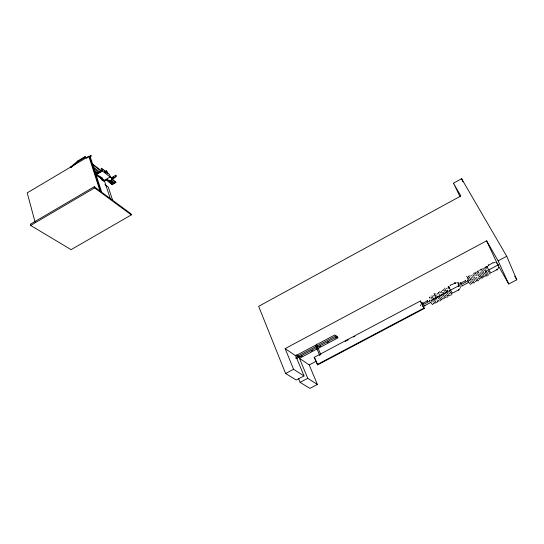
<?xml version="1.0" encoding="UTF-8"?>
<svg xmlns="http://www.w3.org/2000/svg" width="544" height="544" viewBox="0 0 544 544"><rect width="100%" height="100%" fill="white"/><g stroke="black" fill="none" stroke-linecap="round" stroke-linejoin="round"><path stroke-width="0.82" d="M70.931 167.416L70.938 166.77L77.955 160.813L85.041 156.604L86.598 158.338M115.879 175.188L116.008 176.474L114.036 177.718L113.397 177.46L113.261 176.718L115.879 175.188L116.008 176.474L112.873 179.126L109.364 181.186L106.957 179.343L103.673 181.274L101.402 179.554L102.517 178.901L102.34 178.357M488.124 275.373L487.58 275.93M89.848 157.311L90.923 156.38L91.011 155.611L88.502 156.985M107.195 173.271L107.61 173.597M449.086 287.001C449.351 285.756 447.331 286.885 448.562 287.286M107.086 172.156L106.196 170.932L106.576 171.027M440.851 300.519L439.987 300.832M436.982 302.566L435.846 302.709M451.18 295.086L450.065 295.174M447.29 297.14L446.78 297.514M490.253 273.992L489.24 272.802M485.003 276.767L484.412 276.216M94.901 172.128L95.737 171.632M95.037 173.053A1.068 0.639 -15.2 0 1 95.125 172.876L95.975 172.373A1.068 0.639 -15.2 0 1 96.927 172.489A1.068 0.639 -15.2 0 1 96.995 173.128L96.642 173.448M95.282 173.298L96.111 172.808A1.068 0.639 -15.3 0 1 97.063 172.931A1.068 0.639 -15.3 0 1 97.138 173.563L96.274 174.08A1.068 0.639 -15.3 0 1 95.52 174.053M482.324 278.215L482.29 277.841M481.073 278.841L480.468 278.304M319.695 355.096L320.504 354.668M458.395 284.485L458.952 283.893M444.305 288.334L444.693 288.143M89.087 157.087L90.698 155.686L90.923 156.38M85.041 156.604L85.265 157.298L78.173 161.507L71.148 167.47L70.938 166.77M434.017 293.774L434.527 293.631M429.93 300.587L429.495 300.812M468.03 280.412L467.588 280.643M97.526 173.407L101.259 171.204M478.706 280.677L478.101 280.69M86.38 157.638L87.169 157.168L87.611 157.515M101.66 192.209L90.474 157.542L88.849 156.271L27.2 192.862L35.163 222.34M88.91 156.862L91.011 155.611M466.942 276.284L466.657 276.801M102.163 170.401L97.328 173.25L97.09 172.516M113.261 176.718L114.036 177.718L113.261 176.718L113.397 177.46L111.874 178.35L102.34 170.952L96.553 174.359A2.271 1.353 -15.4 0 0 95.798 175.025M102.109 177.657L101 178.31L101.218 178.983M110.099 176.97L104.387 180.322L96.553 174.359L96.376 173.808L97.213 173.318L95.832 171.714L94.996 172.203L95.234 172.938M94.234 186.742L30.335 224.244L30.648 225.42L71.094 249.655L131.328 214.894L130.954 213.785L94.234 186.742L94.602 187.898L131.328 214.894M30.648 225.42L94.602 187.898M110.201 176.65L111.697 177.813L113.213 176.916M109.555 180.506L113.567 183.586L115.92 182.607L115.695 181.941L112.39 179.377M105.665 179.608L112.336 184.708L113.567 183.586M453.492 183.172L461.591 178.724L506.729 256.278L516.8 279.786L508.762 284.002L497.903 265.057L486.615 240.829L285.151 348.609L293.57 369.294L304.008 375.945L296.262 380.032L285.607 373.51L258.652 306.32L460.843 195.976L453.492 183.172L460.006 196.717M285.151 348.609L295.691 355.769L334.689 334.995L338.082 337.804L299.472 358.333L307.741 378.325L317.383 384.465L309.917 388.389L300.077 382.364L298.52 378.556M297.588 356.306L336.24 335.73M295.834 358.659L337.504 336.498M300.696 356.626L302.178 355.837M311.059 351.111L312.542 350.329M319.199 346.786L320.681 345.998M327.345 342.455L328.821 341.666M335.485 338.123L336.967 337.334M314.16 357.333L420.376 300.995L424.3 308.489L317.662 364.861L314.16 357.333L314.616 357.653M450.33 285.559C449.058 285.423 452.771 284.376 454.954 283.125A4.175 3.896 -25.7 0 1 455.92 282.88M489.185 264.976L493.116 262.596M345.243 341.408L348.228 339.823M353.457 337.056L354.953 336.26M285.607 373.51L293.57 369.294M508.762 284.002L498.114 260.841L506.729 256.278M423.47 302.926L427.414 300.839L427.176 300.41L427.645 301.267L427.36 300.805M461.475 282.792L465.48 280.67M299.472 358.333L309.223 364.949L315.962 361.386M422.28 305.096L429.774 301.131M431.27 300.336L447.739 291.611M449.235 290.822L467.956 280.908M488.92 269.81L497.903 265.057M467.493 283.023L462.386 285.722A4.182 1.523 -27.4 0 1 461.482 286.096M317.213 364.548L423.987 308.094L424.3 308.489M492.612 271.952L497.066 269.6A4.25 3.91 -17.7 0 0 498.746 267.226M300.077 382.364L307.741 378.325M480.046 269.341L480.869 269.661M474.667 282.819L473.946 282.574M458.021 282.588L458.986 283.05M487.084 266.261C485.275 266.023 487.39 268.022 487.172 266.342M107.44 173.244L107.746 173.72L107.406 173.516M105.794 171.693L105.801 172.04M295.909 357.469L297.208 358.34M295.746 355.212L298.962 357.401M296.473 354.865L299.771 357.116M104.944 184.566L108.283 187.082L112.73 200.62M97.138 175.549L104.57 181.2L110.616 199.662M99.43 176.134L101.755 177.915M110.112 182.505L112.336 184.708M94.323 170.932L97.662 173.482M93.582 168.436L99.192 172.788M109.732 180.887L113.682 183.92M107.386 179.268L109.364 181.186M111.098 180.506L114.437 183.083M92.432 166.389L100.076 172.264M110.602 180.377L114.546 183.416M110.146 180.69L111.479 181.71M92.079 164.159L101.354 171.333M111.289 179.024L115.92 182.607M92.024 164.254L93.35 165.274M92.521 163.982L101.13 170.653M101.456 168.252L105.475 171.387M106.814 172.434L109.494 174.522L110.378 177.188M101.116 168.456L102.952 169.884M104.176 170.836L106.352 172.802L106.325 172.169M106.624 172.74L107.848 173.699M458.442 283.873L459.088 284.403M105.788 171.367L105.339 171.156L105.434 171.748M488.689 274.557L488.838 274.38M467.48 279.929L467.86 280.582A4.23 0.381 59.3 0 0 468.432 281.534M468.738 276.257L468.445 276.046L468.676 276.828M106.699 171.17C104.686 169.653 108.127 174.223 106.794 171.319M439.572 298.989L440.042 299.588M487.41 274.496L487.03 273.945M458.415 289.639L458.81 290.217M488.274 264.894L488.757 265.758M479.155 278.997L478.183 277.576M443.632 289.564L443.686 290.074M497.1 269.586C497.896 270.817 496.237 268.369 497.032 269.613M481.338 276.978L481.78 277.61M483.099 276.916L482.127 275.488M485.282 274.89L486.261 276.134L486.22 275.767M486.805 266.601L488.247 268.933M470.37 276.032L469.798 275.624M439.756 291.625L439.831 292.121M479.917 276.617L480.44 277.406M483.97 275.59L481.766 271.993M487.397 272.7L487.92 273.496M429.406 300.104L429.651 300.594M485.513 272.49L486.078 273.401M484.758 274.094L483.086 271.3A4.236 0.388 62.8 0 0 482.596 270.456M480.808 276.182L479.672 274.326M479.495 276.882L477.822 274.088M488.716 272L487.574 270.137M429.434 297.092L429.556 297.568M472.988 274.645L473.885 276.168M471.675 275.339L472.097 276.019M446.515 288.68L446.066 288.211M469.064 276.726L469.955 278.256M467.752 277.42L468.166 278.106M485.819 271.082L486.397 272.048M485.37 271.293L485.942 272.245M481.562 274.584L480.454 272.694M442.626 290.741L442.197 290.265M438.75 292.794L438.335 292.312M514.685 276.141L516.8 279.786M448.793 287.103L451.602 292.128A1.421 1.333 -26.6 0 0 453.485 292.638L458.612 289.932A4.175 3.896 -25.7 0 0 459.932 288.47M485.717 269.906L486.254 270.837M436.159 294.168L435.758 293.678M486.615 240.829L498.114 260.841M434.588 294.358L434.874 294.855M476.51 274.781L477.04 275.72M447.814 287.994L448.202 288.68M488.655 269.593L489.933 271.857M432.29 296.222L431.909 295.718M462.42 285.906L462.169 285.321M443.924 290.054L444.312 290.748M465.453 280.602C464.821 279.494 466.14 281.887 465.514 280.718M441.334 291.428L442.17 292.971M440.042 292.114L440.422 292.808M437.451 293.481L437.832 294.175M433.582 295.535L433.956 296.235M445.611 290.054L446.066 290.904A4.216 0.49 59.5 0 0 447.719 293.692M430.998 296.902L431.82 298.452M429.712 297.588L430.08 298.282M435.248 295.548L435.696 296.398A4.202 0.544 59.6 0 0 436.771 298.289M488.75 265.751L488.281 264.908M485.894 270.864L486.39 271.823M486.057 274.305L486.424 275.026M470.682 278.868L471.179 279.847M470.268 279.133L470.757 280.092M420.376 300.995L423.987 308.094M481.698 276.597L482.059 277.311M435.873 297.316L436.37 298.289M433.316 298.676L432.446 296.895M436.696 295.698L437.158 296.636M446.978 290.251L447.44 291.19M443.115 292.291L443.578 293.236M424.68 305.612L424.898 306.109L424.531 305.408M434.69 294.848L435.01 295.535M438.539 292.801L438.858 293.495M461.591 178.724L462.978 181.778M468.064 279.079L467.378 277.515M444.978 289.388L445.291 290.081M483.364 276.624L483.602 277.148M448.848 287.341L449.154 288.034M479.448 278.691L479.679 279.222M493.299 263.085L493.204 262.854M316.282 344.06L320.831 354.695M315.466 345.426L319.682 355.3M314.922 358.374L317.662 364.861M454.981 283.098C454.376 281.812 455.532 284.403 454.934 283.152M309.223 364.949L317.383 384.465M295.691 355.769L304.008 375.945M112.696 178.588L112.873 179.126M111.697 177.813L111.874 178.35M102.34 170.952L101.918 169.667L100.79 170.333L101.062 171.054M96.982 173.142L97.124 173.584M89.665 156.903L100.844 191.61M88.849 156.271L100.028 191.005M87.169 157.168L87.394 157.862M77.955 160.813L78.173 161.507M99.022 176.236A2.271 1.353 -15.4 0 1 97.934 176.65M435.234 303.069A4.202 0.564 59.6 0 1 434.003 302.015M433.459 301.24A4.202 0.564 59.6 0 1 432.33 299.397M435.771 301.934A4.202 0.558 59.6 0 1 433.622 298.71M443.904 298.228A4.209 0.517 59.5 0 1 443.537 297.833M442.524 296.439A4.209 0.517 59.5 0 1 441.388 294.596M444.217 297.969A4.209 0.517 59.5 0 1 444.156 298.391M451.765 293.332A4.216 0.476 59.5 0 1 451.323 293.712M450.854 293.1A4.216 0.476 59.5 0 1 449.181 290.469M445.55 297.616A4.209 0.51 59.5 0 1 442.687 293.91M432.657 304.429A4.202 0.578 59.6 0 1 432.283 304.375M431.895 303.98A4.202 0.578 59.6 0 1 430.875 302.607M442.966 298.982A4.209 0.524 59.5 0 1 442.612 298.914M442.238 298.513A4.209 0.524 59.5 0 1 441.225 297.126M440.654 296.235A4.209 0.524 59.5 0 1 439.579 294.345M437.594 300.825A4.202 0.551 59.6 0 1 437.063 301.254M436.043 299.866A4.202 0.551 59.6 0 1 434.914 298.024M446.128 296.46A4.209 0.503 59.5 0 1 445.121 295.066M444.55 294.175A4.209 0.503 59.5 0 1 443.986 293.223M441.633 299.336A4.209 0.53 59.5 0 1 440.946 299.2M440.47 298.595A4.209 0.53 59.5 0 1 438.797 295.97M438.634 298.5A4.209 0.537 59.6 0 1 437.505 296.657M430.644 301.94A1.408 0.51 -26.5 0 1 429.719 303.008L424.68 305.674A4.134 1.51 -26.3 0 1 422.912 306.32M439.096 301.029A4.202 0.544 59.6 0 1 437.879 299.962M433.568 303.695A4.202 0.571 59.6 0 1 433.187 303.3M432.167 301.92A4.202 0.571 59.6 0 1 431.038 300.077M433.915 303.416A4.202 0.571 59.6 0 1 433.826 303.844M420.464 305.81A4.134 1.51 -26.3 0 1 420.859 304.878M422.022 303.797A4.134 1.51 -26.3 0 1 422.81 303.273M460.428 286.627A4.175 3.896 -25.7 0 1 460.292 287.572M456.906 282.853A4.175 3.896 -25.7 0 1 457.858 283.05M449.426 295.569A4.216 0.49 59.5 0 1 448.256 294.474M447.896 295.378A4.209 0.496 59.5 0 1 447.426 295.773M446.957 295.161A4.209 0.496 59.5 0 1 446.413 294.379M445.849 293.481A4.209 0.496 59.5 0 1 444.768 291.598M449.555 293.787A4.216 0.483 59.5 0 1 449.018 293.005M448.446 292.108A4.216 0.483 59.5 0 1 447.365 290.217M473.912 281.772A4.236 0.36 59.2 0 1 473.457 281.146M472.926 280.357A4.236 0.36 59.2 0 1 472.362 279.453M471.791 278.494A4.236 0.36 59.2 0 1 471.26 277.562M470.546 284.437A4.23 0.381 59.3 0 1 470.329 284.26M469.982 283.846A4.23 0.381 59.3 0 1 468.996 282.431M480.855 270.477A4.236 0.381 62.8 0 1 481.284 271.15M476.585 272.095A4.236 0.36 62.8 0 1 477.34 273.244M475.184 273.374A4.23 0.354 62.9 0 1 475.279 272.789M475.606 273.258A4.23 0.354 62.9 0 1 476.027 273.938M473.661 273.278A4.23 0.347 62.9 0 1 474.293 273.952M474.715 274.632A4.23 0.347 62.9 0 1 475.198 275.475M471.927 283.676A4.23 0.374 59.3 0 1 471.288 283.159M470.839 282.533A4.23 0.374 59.3 0 1 470.308 281.744M469.737 280.84A4.23 0.374 59.3 0 1 468.642 278.95M478.931 270.79A4.236 0.374 62.8 0 1 479.21 270.701M475.762 281.296A4.236 0.354 59.2 0 1 475.565 281.493M474.769 280.452A4.236 0.354 59.2 0 1 473.674 278.752M473.103 277.8A4.236 0.354 59.2 0 1 472.573 276.869M482.814 268.423A4.236 0.394 62.8 0 1 483.48 269.083M483.908 269.756A4.236 0.394 62.8 0 1 484.398 270.599M481.542 269.402A4.236 0.388 62.8 0 1 482.168 269.776M477.843 279.691A4.236 0.34 59.2 0 1 477.394 279.065M476.87 278.27A4.236 0.34 59.2 0 1 476.299 277.365M468.513 282.05A1.421 0.517 -27.5 0 1 468.302 282.424M468.085 282.635A1.421 0.517 -27.5 0 1 467.806 282.839M477.149 280.915A4.236 0.347 59.2 0 1 476.082 279.759M475.551 278.963A4.236 0.347 59.2 0 1 474.416 277.107M476.836 280.072A4.236 0.347 59.2 0 1 477.061 280.609M459.184 286.511A4.182 1.523 -27.4 0 1 458.436 285.321M460 283.682A4.182 1.523 -27.4 0 1 460.809 283.145M494.19 262.582A4.25 3.91 -17.7 0 1 495.196 262.548M496.176 262.738A4.25 3.91 -17.7 0 1 497.06 263.14M498.386 264.493A4.25 3.91 -17.7 0 1 498.739 265.356M491.864 272.347A1.448 1.34 -18.2 0 1 490.028 272M485.466 267.322A4.243 0.408 62.8 0 1 485.54 267.002M485.772 267.226A4.243 0.408 62.8 0 1 486.547 268.362M477.795 271.993A4.236 0.367 62.8 0 1 477.625 271.483M477.584 271.198A4.236 0.367 62.8 0 1 479.135 273.387M484.228 267.696A4.236 0.401 62.8 0 1 484.452 267.92M484.799 268.382A4.236 0.401 62.8 0 1 485.228 269.062M473.151 282.676A4.23 0.367 59.3 0 1 471.621 281.051M423.076 303.647L422.566 302.852L423.076 303.647M105.352 172.666L104.944 172.094L105.352 172.666M461.074 283.56L460.557 282.724L461.06 283.567"/></g></svg>
